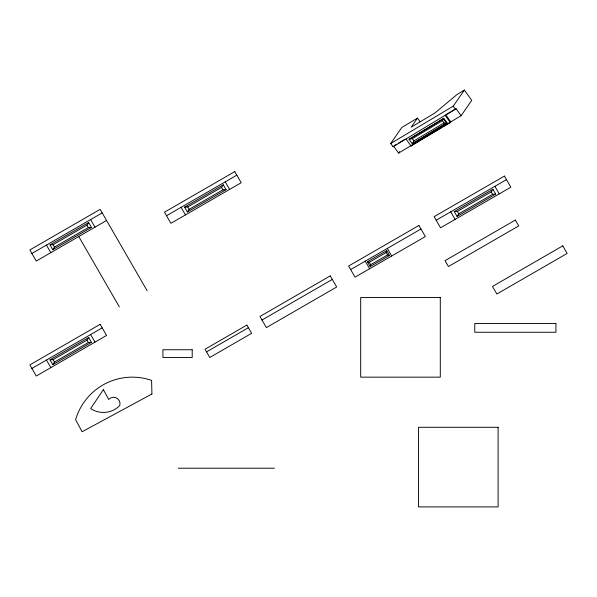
<?xml version="1.0" encoding="UTF-8"?>
<svg xmlns="http://www.w3.org/2000/svg" width="597" height="597" viewBox="0 0 597 597"><rect width="100%" height="100%" fill="white"/><g stroke="black" fill="none" stroke-linecap="round" stroke-linejoin="round"><path stroke-width="0.9" d="M370.177 266.59L370.692 264.687L387.602 254.919L389.513 255.426L386.722 250.598L367.394 261.762L370.177 266.59L389.513 255.426M367.394 261.762L369.297 262.27L386.207 252.501L386.722 250.598M446.981 122.736L412.273 143.75L413.937 140.892L444.034 122.907L446.66 123.206L443.437 118.758L409.049 139.302L412.326 138.668L442.422 120.684L443.765 118.296L446.981 122.736L446.66 123.206L412.273 143.75L409.049 139.302L443.765 118.296M52.782 249.695L54.499 247.091L88.334 227.561L91.445 227.375L88.654 222.539L49.999 244.86L52.782 249.695L91.445 227.375M49.999 244.86L53.103 244.673L86.938 225.144L88.654 222.539M52.782 364.663L54.499 362.058L88.334 342.529L91.445 342.342L88.654 337.514L49.999 359.834L52.782 364.663L91.445 342.342M49.999 359.834L53.103 359.64L86.938 340.111L88.654 337.514M187.413 211.942L189.137 209.346L222.965 189.809L226.076 189.622L223.285 184.794L184.63 207.114L187.413 211.942L226.076 189.622M184.63 207.114L187.742 206.928L221.569 187.391L223.285 184.794M457.063 216.427L458.78 213.83L492.607 194.294L495.719 194.107L492.935 189.279L454.272 211.599L457.063 216.427L495.719 194.107M454.272 211.599L457.384 211.413L491.212 191.876L492.935 189.279M442.907 126.586L461.115 115.714L456.063 108.736L393.065 146.772L390.707 143.511L401.818 127.467L417.49 118.102L420.139 121.758M393.065 146.772L393.535 146.093L398.587 153.071L419.392 140.638M417.49 118.102L411.214 127.161L434.855 113.034L457.198 94.378L464.347 90.102L471.757 100.341L461.115 115.714M398.587 153.071L399.602 151.608M406.02 139.034L411.072 146.011L411.534 145.332M390.707 143.511L453.227 106.147L464.347 90.102M450.339 122.542L450.81 121.87L445.758 114.893L445.287 115.564L450.339 122.542L411.072 146.011M394.326 145.623L396.699 144.205M398.281 143.258L404.617 139.474M446.563 114.408L450.519 112.049M452.101 111.102L456.063 108.736M419.96 140.302L437.459 129.847M438.952 128.952L441.384 127.497M31.895 253.479L102.191 212.898M106.565 220.472L36.268 261.061L29.85 249.934L100.147 209.353L147.153 290.769M166.526 215.733L236.822 175.145M31.895 368.446L102.191 327.865M206.54 351.864L248.389 327.708M262.008 320.014L332.305 279.426M350.663 269.583L420.96 229.002M436.176 220.218L506.472 179.63M178.257 468.205L274.501 468.205M453.227 106.147L455.593 109.415M442.422 120.684L444.034 122.907M412.326 138.668L413.937 140.892M494.883 186.316L499.264 193.898M491.212 191.876L492.607 194.294M457.384 211.413L458.78 213.83M450.735 211.808L455.108 219.39M387.304 248.434L391.677 256.009M386.207 252.501L387.602 254.919M369.297 262.27L370.692 264.687M365.222 261.18L369.603 268.754M225.241 181.831L229.614 189.413M221.569 187.391L222.965 189.809M187.742 206.928L189.137 209.346M181.085 207.323L185.466 214.905M90.61 219.584L94.983 227.158M86.938 225.144L88.334 227.561M78.744 236.539L119.325 306.836M53.103 244.673L54.499 247.091M46.454 245.076L50.827 252.65M90.61 334.551L94.983 342.126M86.938 340.111L88.334 342.529M53.103 359.64L54.499 362.058M46.454 360.043L50.827 367.618M103.4 389.64L90.647 408.557A22.82 22.82 0 0 0 119.773 405.527A6.455 6.455 0 0 0 108.714 399.453L103.4 389.64M234.778 171.6L164.481 212.189L170.906 223.308L241.203 182.727L234.778 171.6M100.147 324.32L29.85 364.901L36.268 376.028L106.565 335.439L100.147 324.32M330.26 275.881L259.964 316.47L266.389 327.589L336.686 287.008L330.26 275.881M418.915 225.457L348.618 266.038L355.043 277.165L425.333 236.576L418.915 225.457M504.42 176.085L434.123 216.674L440.549 227.793L510.845 187.204L504.42 176.085M246.867 325.081L205.025 349.245L209.786 357.484L251.628 333.32L246.867 325.081M515.338 220.069L445.041 260.658L448.422 266.523L518.718 225.935L515.338 220.069M562.777 245.852L492.48 286.441L496.853 294.015L567.15 253.434L562.777 245.852M151.922 393.983L82.132 431.743L75.618 419.706A59.028 59.028 0 0 1 151.586 380.393L151.922 393.983M440.295 297.545L360.692 297.545L360.692 377.155L440.295 377.155L440.295 297.545M555.934 323.507L474.764 323.507L474.764 332.253L555.934 332.253L555.934 323.507M192.204 349.745L162.921 349.745L162.921 357.484L192.204 357.484L192.204 349.745M498.107 427.288L418.497 427.288L418.497 506.898L498.107 506.898L498.107 427.288"/></g></svg>
